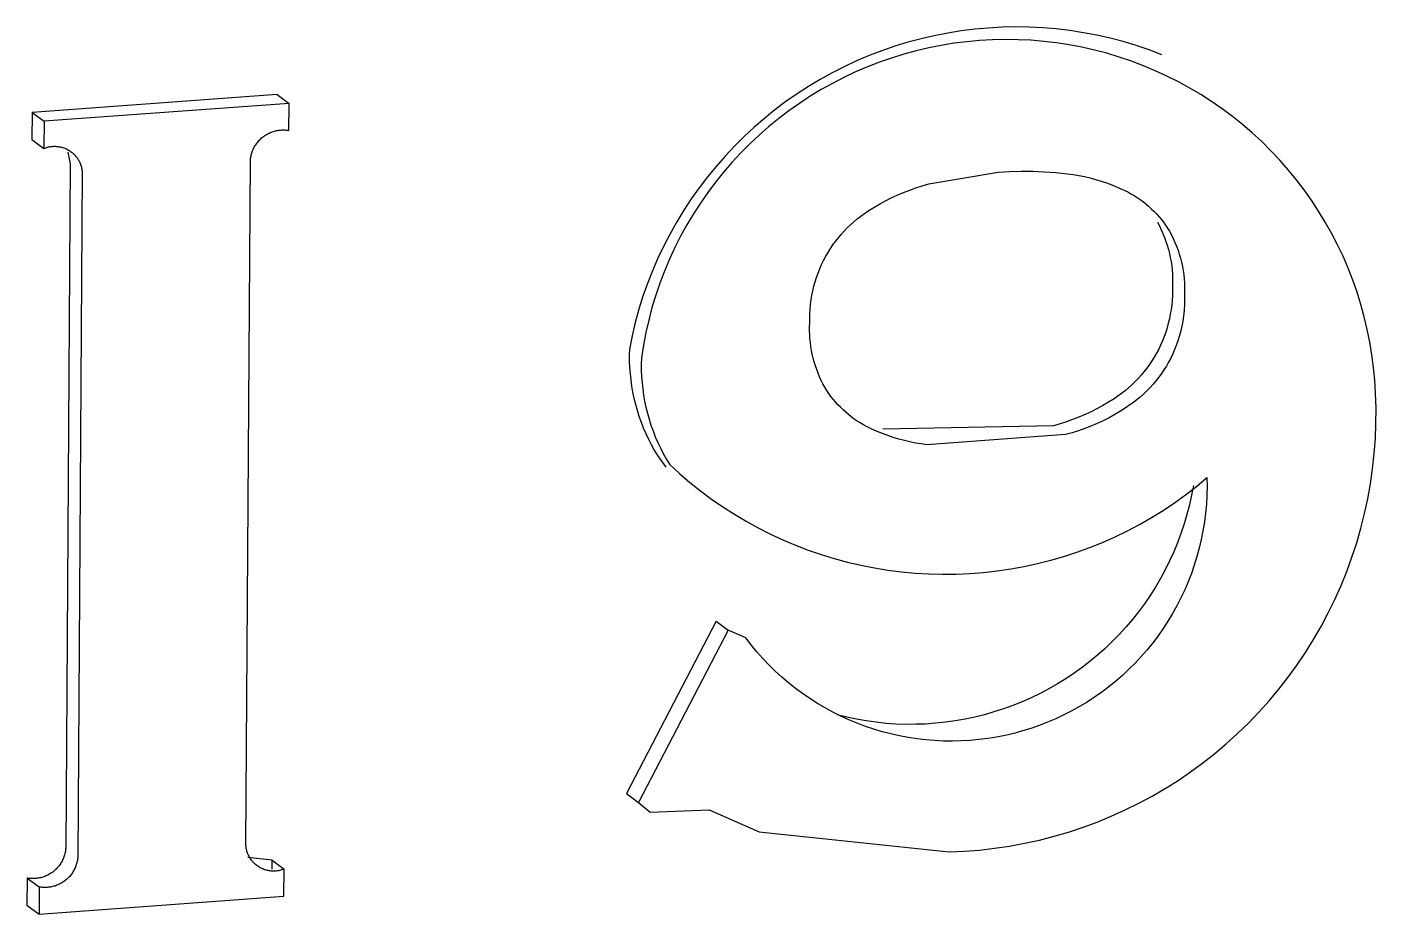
# Model space of a CAD drawing. Header units: millimetres. Extents: x 974 to 5700, y -47 to 3256.
# Drawn here: x 2635.563 to 2638.828, y 1188.518 to 1190.665 of the extents above; entities that cross this region are included whole.
import ezdxf

# ---------------------------------------------------------------- set-up
doc = ezdxf.new("R2010")
doc.units = ezdxf.units.MM
doc.header["$MEASUREMENT"] = 0
doc.layers.add('Utwórz2D linie widoczne', color=7, linetype='Continuous', true_color=0x000000)

msp = doc.modelspace()

# ---------------------------------------------------------------- linework, layer by layer
at = {"layer": 'Utwórz2D linie widoczne'}
for p, q in [((2637.7593, 1190.6441), (2637.7271, 1190.6367)), ((2637.7917, 1190.6505), (2637.7593, 1190.6441)), ((2637.8242, 1190.6557), (2637.7917, 1190.6505)), ((2637.857, 1190.6598), (2637.8242, 1190.6557)), ((2637.8899, 1190.6627), (2637.857, 1190.6598)), ((2637.9228, 1190.6645), (2637.8899, 1190.6627)), ((2637.9558, 1190.6652), (2637.9228, 1190.6645)), ((2637.9888, 1190.6647), (2637.9558, 1190.6652)), ((2638.0218, 1190.6631), (2637.9888, 1190.6647)), ((2638.0546, 1190.6604), (2638.0218, 1190.6631)), ((2638.0874, 1190.6565), (2638.0546, 1190.6604)), ((2638.12, 1190.6514), (2638.0874, 1190.6565)), ((2638.1525, 1190.6453), (2638.12, 1190.6514)), ((2638.1846, 1190.638), (2638.1525, 1190.6453)), ((2637.6325, 1190.6077), (2637.6017, 1190.5958)), ((2637.6637, 1190.6184), (2637.6325, 1190.6077)), ((2637.6952, 1190.6281), (2637.6637, 1190.6184)), ((2637.7154, 1190.6074), (2637.6854, 1190.5992)), ((2637.7271, 1190.6367), (2637.6952, 1190.6281)), ((2637.7457, 1190.6145), (2637.7154, 1190.6074)), ((2637.7762, 1190.6206), (2637.7457, 1190.6145)), ((2637.8069, 1190.6256), (2637.7762, 1190.6206)), ((2637.8378, 1190.6295), (2637.8069, 1190.6256)), ((2637.8688, 1190.6323), (2637.8378, 1190.6295)), ((2637.8999, 1190.6341), (2637.8688, 1190.6323)), ((2637.931, 1190.6348), (2637.8999, 1190.6341)), ((2637.9621, 1190.6344), (2637.931, 1190.6348)), ((2637.9932, 1190.6329), (2637.9621, 1190.6344)), ((2638.0242, 1190.6303), (2637.9932, 1190.6329)), ((2638.0552, 1190.6267), (2638.0242, 1190.6303)), ((2638.0859, 1190.6219), (2638.0552, 1190.6267)), ((2638.1165, 1190.6161), (2638.0859, 1190.6219)), ((2638.1469, 1190.6093), (2638.1165, 1190.6161)), ((2638.177, 1190.6014), (2638.1469, 1190.6093)), ((2638.2166, 1190.6297), (2638.1846, 1190.638)), ((2638.2482, 1190.6202), (2638.2166, 1190.6297)), ((2638.2794, 1190.6096), (2638.2482, 1190.6202)), ((2638.3103, 1190.598), (2638.2794, 1190.6096)), ((2637.5713, 1190.583), (2637.5414, 1190.569)), ((2637.6017, 1190.5958), (2637.5713, 1190.583)), ((2637.6262, 1190.5797), (2637.5972, 1190.5685)), ((2637.6556, 1190.59), (2637.6262, 1190.5797)), ((2637.6854, 1190.5992), (2637.6556, 1190.59)), ((2638.2068, 1190.5924), (2638.177, 1190.6014)), ((2638.2363, 1190.5824), (2638.2068, 1190.5924)), ((2638.2654, 1190.5714), (2638.2363, 1190.5824)), ((2637.512, 1190.5541), (2637.4831, 1190.5381)), ((2637.5414, 1190.569), (2637.512, 1190.5541)), ((2637.5405, 1190.5429), (2637.5128, 1190.5287)), ((2637.5686, 1190.5562), (2637.5405, 1190.5429)), ((2637.5972, 1190.5685), (2637.5686, 1190.5562)), ((2638.2941, 1190.5594), (2638.2654, 1190.5714)), ((2638.3224, 1190.5464), (2638.2941, 1190.5594)), ((2638.3502, 1190.5324), (2638.3224, 1190.5464)), ((2637.4548, 1190.5212), (2637.4271, 1190.5032)), ((2637.4831, 1190.5381), (2637.4548, 1190.5212)), ((2637.4856, 1190.5135), (2637.459, 1190.4974)), ((2637.5128, 1190.5287), (2637.4856, 1190.5135)), ((2638.3775, 1190.5174), (2638.3502, 1190.5324)), ((2638.4042, 1190.5016), (2638.3775, 1190.5174)), ((2636.1684, 1190.5017), (2635.5755, 1190.4583)), ((2636.1976, 1190.4802), (2635.6046, 1190.4368)), ((2636.1684, 1190.5017), (2636.1976, 1190.4802)), ((2636.1971, 1190.4146), (2636.1976, 1190.4802)), ((2637.4, 1190.4844), (2637.3736, 1190.4646)), ((2637.4271, 1190.5032), (2637.4, 1190.4844)), ((2637.4329, 1190.4803), (2637.4075, 1190.4624)), ((2637.459, 1190.4974), (2637.4329, 1190.4803)), ((2638.4304, 1190.4847), (2638.4042, 1190.5016)), ((2638.456, 1190.467), (2638.4304, 1190.4847)), ((2635.5755, 1190.4583), (2635.5751, 1190.3927)), ((2635.5755, 1190.4583), (2635.6046, 1190.4368)), ((2637.3479, 1190.4439), (2637.3229, 1190.4223)), ((2637.3736, 1190.4646), (2637.3479, 1190.4439)), ((2637.3827, 1190.4436), (2637.3586, 1190.4239)), ((2637.4075, 1190.4624), (2637.3827, 1190.4436)), ((2638.481, 1190.4484), (2638.456, 1190.467)), ((2638.5053, 1190.429), (2638.481, 1190.4484)), ((2635.6046, 1190.4368), (2635.6042, 1190.3713)), ((2636.1543, 1190.4104), (2636.1569, 1190.4114)), ((2636.1569, 1190.4114), (2636.1595, 1190.4122)), ((2636.1595, 1190.4122), (2636.1621, 1190.413)), ((2636.1621, 1190.413), (2636.1647, 1190.4137)), ((2636.1647, 1190.4137), (2636.1674, 1190.4142)), ((2636.1674, 1190.4142), (2636.17, 1190.4147)), ((2636.17, 1190.4147), (2636.1727, 1190.4151)), ((2636.1727, 1190.4151), (2636.1754, 1190.4154)), ((2636.1754, 1190.4154), (2636.1782, 1190.4157)), ((2636.1782, 1190.4157), (2636.1809, 1190.4158)), ((2636.1809, 1190.4158), (2636.1836, 1190.4158)), ((2636.1836, 1190.4158), (2636.1863, 1190.4158)), ((2636.1863, 1190.4158), (2636.189, 1190.4156)), ((2636.189, 1190.4156), (2636.1917, 1190.4154)), ((2636.1917, 1190.4154), (2636.1944, 1190.415)), ((2636.1944, 1190.415), (2636.1971, 1190.4146)), ((2637.3229, 1190.4223), (2637.2987, 1190.3999)), ((2637.3586, 1190.4239), (2637.3352, 1190.4034)), ((2638.5289, 1190.4087), (2638.5053, 1190.429)), ((2635.5751, 1190.3927), (2635.6042, 1190.3713)), ((2636.1153, 1190.3779), (2636.1168, 1190.3802)), ((2636.1168, 1190.3802), (2636.1183, 1190.3824)), ((2636.1183, 1190.3824), (2636.12, 1190.3846)), ((2636.12, 1190.3846), (2636.1216, 1190.3867)), ((2636.1216, 1190.3867), (2636.1234, 1190.3888)), ((2636.1234, 1190.3888), (2636.1252, 1190.3908)), ((2636.1252, 1190.3908), (2636.1271, 1190.3928)), ((2636.1271, 1190.3928), (2636.1291, 1190.3946)), ((2636.1291, 1190.3946), (2636.1311, 1190.3965)), ((2636.1311, 1190.3965), (2636.1332, 1190.3982)), ((2636.1332, 1190.3982), (2636.1354, 1190.3999)), ((2636.1354, 1190.3999), (2636.1376, 1190.4015)), ((2636.1376, 1190.4015), (2636.1398, 1190.403)), ((2636.1398, 1190.403), (2636.1421, 1190.4044)), ((2636.1421, 1190.4044), (2636.1445, 1190.4058)), ((2636.1445, 1190.4058), (2636.1469, 1190.4071)), ((2636.1469, 1190.4071), (2636.1493, 1190.4083)), ((2636.1493, 1190.4083), (2636.1518, 1190.4094)), ((2636.1518, 1190.4094), (2636.1543, 1190.4104)), ((2637.2987, 1190.3999), (2637.2753, 1190.3766)), ((2637.3125, 1190.3821), (2637.2905, 1190.36)), ((2637.3352, 1190.4034), (2637.3125, 1190.3821)), ((2638.5518, 1190.3876), (2638.5289, 1190.4087)), ((2638.5739, 1190.3657), (2638.5518, 1190.3876)), ((2635.6042, 1190.3713), (2635.6064, 1190.3721)), ((2635.6064, 1190.3721), (2635.6086, 1190.3729)), ((2635.6086, 1190.3729), (2635.6108, 1190.3736)), ((2635.6108, 1190.3736), (2635.6131, 1190.3742)), ((2635.6131, 1190.3742), (2635.6154, 1190.3748)), ((2635.6154, 1190.3748), (2635.6177, 1190.3752)), ((2635.6177, 1190.3752), (2635.62, 1190.3756)), ((2635.62, 1190.3756), (2635.6223, 1190.3759)), ((2635.6223, 1190.3759), (2635.6246, 1190.3761)), ((2635.6246, 1190.3761), (2635.6269, 1190.3763)), ((2635.6269, 1190.3763), (2635.6293, 1190.3763)), ((2635.6293, 1190.3763), (2635.6316, 1190.3763)), ((2635.6316, 1190.3763), (2635.634, 1190.3762)), ((2635.634, 1190.3762), (2635.6363, 1190.376)), ((2635.6363, 1190.376), (2635.6386, 1190.3758)), ((2635.6386, 1190.3758), (2635.6409, 1190.3754)), ((2635.6409, 1190.3754), (2635.6432, 1190.375)), ((2635.6432, 1190.375), (2635.6455, 1190.3745)), ((2635.6455, 1190.3745), (2635.6478, 1190.3739)), ((2635.6478, 1190.3739), (2635.65, 1190.3732)), ((2635.65, 1190.3732), (2635.6522, 1190.3725)), ((2635.6522, 1190.3725), (2635.6544, 1190.3717)), ((2635.6544, 1190.3717), (2635.6566, 1190.3708)), ((2635.6566, 1190.3708), (2635.6587, 1190.3698)), ((2635.6587, 1190.3698), (2635.6608, 1190.3688)), ((2635.6608, 1190.3688), (2635.6629, 1190.3676)), ((2635.6621, 1190.362), (2635.6677, 1190.3337)), ((2635.6629, 1190.3676), (2635.6649, 1190.3664)), ((2635.6649, 1190.3664), (2635.6669, 1190.3652)), ((2635.6669, 1190.3652), (2635.6688, 1190.3639)), ((2635.6688, 1190.3639), (2635.6707, 1190.3625)), ((2635.6707, 1190.3625), (2635.6725, 1190.361)), ((2635.6725, 1190.361), (2635.6743, 1190.3595)), ((2635.6743, 1190.3595), (2635.676, 1190.3579)), ((2635.676, 1190.3579), (2635.6777, 1190.3563)), ((2635.6777, 1190.3563), (2635.6793, 1190.3546)), ((2635.6793, 1190.3546), (2635.6808, 1190.3528)), ((2635.6808, 1190.3528), (2635.6823, 1190.351)), ((2635.6823, 1190.351), (2635.6837, 1190.3492)), ((2635.6837, 1190.3492), (2635.6851, 1190.3473)), ((2635.6851, 1190.3473), (2635.6864, 1190.3453)), ((2635.6864, 1190.3453), (2635.6876, 1190.3433)), ((2636.104, 1190.3447), (2636.1044, 1190.3474)), ((2636.1044, 1190.3474), (2636.1048, 1190.3501)), ((2636.1048, 1190.3501), (2636.1053, 1190.3527)), ((2636.1053, 1190.3527), (2636.1059, 1190.3554)), ((2636.1059, 1190.3554), (2636.1066, 1190.358)), ((2636.1066, 1190.358), (2636.1074, 1190.3606)), ((2636.1074, 1190.3606), (2636.1083, 1190.3632)), ((2636.1083, 1190.3632), (2636.1093, 1190.3657)), ((2636.1093, 1190.3657), (2636.1103, 1190.3682)), ((2636.1103, 1190.3682), (2636.1114, 1190.3707)), ((2636.1114, 1190.3707), (2636.1127, 1190.3731)), ((2636.1127, 1190.3731), (2636.114, 1190.3755)), ((2636.114, 1190.3755), (2636.1153, 1190.3779)), ((2637.2527, 1190.3526), (2637.2309, 1190.3278)), ((2637.2753, 1190.3766), (2637.2527, 1190.3526)), ((2637.2905, 1190.36), (2637.2694, 1190.3372)), ((2638.5952, 1190.343), (2638.5739, 1190.3657)), ((2635.6677, 1190.3337), (2635.6569, 1188.6772)), ((2635.6876, 1190.3433), (2635.6888, 1190.3413)), ((2635.6888, 1190.3413), (2635.6898, 1190.3392)), ((2635.6898, 1190.3392), (2635.6908, 1190.3371)), ((2635.6908, 1190.3371), (2635.6918, 1190.3349)), ((2635.6918, 1190.3349), (2635.6926, 1190.3328)), ((2635.6926, 1190.3328), (2635.6934, 1190.3306)), ((2635.6934, 1190.3306), (2635.6941, 1190.3283)), ((2635.6941, 1190.3283), (2635.6947, 1190.3261)), ((2635.6947, 1190.3261), (2635.6953, 1190.3238)), ((2635.6953, 1190.3238), (2635.6957, 1190.3215)), ((2635.6957, 1190.3215), (2635.6961, 1190.3192)), ((2635.6961, 1190.3192), (2635.6964, 1190.3169)), ((2635.6964, 1190.3169), (2635.6967, 1190.3145)), ((2635.6967, 1190.3145), (2635.6968, 1190.3122)), ((2636.093, 1188.6855), (2636.1038, 1190.342)), ((2636.1038, 1190.342), (2636.104, 1190.3447)), ((2637.2309, 1190.3278), (2637.21, 1190.3022)), ((2637.249, 1190.3136), (2637.2295, 1190.2894)), ((2637.2694, 1190.3372), (2637.249, 1190.3136)), ((2637.7457, 1190.2851), (2637.9135, 1190.3136)), ((2637.9135, 1190.3136), (2637.9415, 1190.3153)), ((2637.9415, 1190.3153), (2637.9695, 1190.316)), ((2637.9695, 1190.316), (2637.9975, 1190.3158)), ((2637.9975, 1190.3158), (2638.0255, 1190.3147)), ((2638.0255, 1190.3147), (2638.0535, 1190.3126)), ((2638.0535, 1190.3126), (2638.0813, 1190.3096)), ((2638.6158, 1190.3197), (2638.5952, 1190.343)), ((2638.6355, 1190.2956), (2638.6158, 1190.3197)), ((2635.6968, 1190.3122), (2635.686, 1188.6557)), ((2637.21, 1190.3022), (2637.19, 1190.276)), ((2637.2295, 1190.2894), (2637.2109, 1190.2645)), ((2637.7148, 1190.2759), (2637.7302, 1190.2807)), ((2637.7302, 1190.2807), (2637.7457, 1190.2851)), ((2638.0813, 1190.3096), (2638.0951, 1190.3078)), ((2638.0951, 1190.3078), (2638.1089, 1190.3055)), ((2638.1089, 1190.3055), (2638.1225, 1190.3028)), ((2638.1225, 1190.3028), (2638.1361, 1190.2997)), ((2638.1361, 1190.2997), (2638.1496, 1190.2961)), ((2638.1496, 1190.2961), (2638.1629, 1190.2921)), ((2638.1629, 1190.2921), (2638.1761, 1190.2877)), ((2638.1761, 1190.2877), (2638.1892, 1190.2828)), ((2638.1892, 1190.2828), (2638.2021, 1190.2776)), ((2638.6544, 1190.2708), (2638.6355, 1190.2956)), ((2637.171, 1190.249), (2637.1529, 1190.2214)), ((2637.19, 1190.276), (2637.171, 1190.249)), ((2637.2109, 1190.2645), (2637.1931, 1190.2389)), ((2637.6407, 1190.2443), (2637.6551, 1190.2516)), ((2637.6551, 1190.2516), (2637.6697, 1190.2583)), ((2637.6697, 1190.2583), (2637.6846, 1190.2647)), ((2637.6846, 1190.2647), (2637.6996, 1190.2705)), ((2637.6996, 1190.2705), (2637.7148, 1190.2759)), ((2638.2021, 1190.2776), (2638.2149, 1190.2719)), ((2638.2149, 1190.2719), (2638.2274, 1190.2658)), ((2638.2274, 1190.2658), (2638.2351, 1190.2616)), ((2638.2351, 1190.2616), (2638.2427, 1190.2572)), ((2638.2427, 1190.2572), (2638.2501, 1190.2525)), ((2638.2501, 1190.2525), (2638.2573, 1190.2475)), ((2638.2573, 1190.2475), (2638.2644, 1190.2423)), ((2638.6724, 1190.2455), (2638.6544, 1190.2708)), ((2637.1529, 1190.2214), (2637.1357, 1190.1932)), ((2637.1931, 1190.2389), (2637.1762, 1190.2128)), ((2637.59, 1190.2138), (2637.5989, 1190.2199)), ((2637.5989, 1190.2199), (2637.6126, 1190.2285)), ((2637.6126, 1190.2285), (2637.6265, 1190.2366)), ((2637.6265, 1190.2366), (2637.6407, 1190.2443)), ((2638.2644, 1190.2423), (2638.2713, 1190.2369)), ((2638.2713, 1190.2369), (2638.278, 1190.2312)), ((2638.278, 1190.2312), (2638.2845, 1190.2253)), ((2638.2845, 1190.2253), (2638.2907, 1190.2192)), ((2638.2907, 1190.2192), (2638.2968, 1190.2128)), ((2638.6895, 1190.2195), (2638.6724, 1190.2455)), ((2638.7057, 1190.1929), (2638.6895, 1190.2195)), ((2637.1357, 1190.1932), (2637.1195, 1190.1645)), ((2637.1602, 1190.186), (2637.1452, 1190.1588)), ((2637.1762, 1190.2128), (2637.1602, 1190.186)), ((2637.5487, 1190.1788), (2637.5565, 1190.1863)), ((2637.5565, 1190.1863), (2637.5645, 1190.1936)), ((2637.5645, 1190.1936), (2637.5728, 1190.2006)), ((2637.5728, 1190.2006), (2637.5813, 1190.2073)), ((2637.5813, 1190.2073), (2637.59, 1190.2138)), ((2638.2968, 1190.2128), (2638.3027, 1190.2063)), ((2638.2993, 1190.1924), (2638.3041, 1190.1834)), ((2638.3027, 1190.2063), (2638.3083, 1190.1996)), ((2638.3041, 1190.1834), (2638.3085, 1190.1743)), ((2638.3083, 1190.1996), (2638.3137, 1190.1927)), ((2638.3137, 1190.1927), (2638.3189, 1190.1856)), ((2638.3189, 1190.1856), (2638.3238, 1190.1783)), ((2638.721, 1190.1657), (2638.7057, 1190.1929)), ((2637.1195, 1190.1645), (2637.1044, 1190.1352)), ((2637.1452, 1190.1588), (2637.1312, 1190.131)), ((2637.5203, 1190.1462), (2637.527, 1190.1547)), ((2637.527, 1190.1547), (2637.534, 1190.163)), ((2637.534, 1190.163), (2637.5412, 1190.171)), ((2637.5412, 1190.171), (2637.5487, 1190.1788)), ((2638.3085, 1190.1743), (2638.3127, 1190.1651)), ((2638.3127, 1190.1651), (2638.3165, 1190.1557)), ((2638.3165, 1190.1557), (2638.32, 1190.1462)), ((2638.3238, 1190.1783), (2638.3285, 1190.1709)), ((2638.3285, 1190.1709), (2638.3332, 1190.1619)), ((2638.3332, 1190.1619), (2638.3377, 1190.1528)), ((2638.3377, 1190.1528), (2638.3418, 1190.1436)), ((2638.7353, 1190.1381), (2638.721, 1190.1657)), ((2637.1044, 1190.1352), (2637.0902, 1190.1054)), ((2637.1312, 1190.131), (2637.1181, 1190.1028)), ((2637.4965, 1190.11), (2637.502, 1190.1194)), ((2637.502, 1190.1194), (2637.5078, 1190.1285)), ((2637.5078, 1190.1285), (2637.5139, 1190.1374)), ((2637.5139, 1190.1374), (2637.5203, 1190.1462)), ((2638.32, 1190.1462), (2638.3231, 1190.1366)), ((2638.3231, 1190.1366), (2638.3259, 1190.1268)), ((2638.3259, 1190.1268), (2638.3284, 1190.117)), ((2638.3284, 1190.117), (2638.3305, 1190.1071)), ((2638.3418, 1190.1436), (2638.3456, 1190.1342)), ((2638.3456, 1190.1342), (2638.3491, 1190.1247)), ((2638.3491, 1190.1247), (2638.3523, 1190.1151)), ((2638.7486, 1190.11), (2638.7353, 1190.1381)), ((2637.0902, 1190.1054), (2637.0771, 1190.0751)), ((2637.1181, 1190.1028), (2637.106, 1190.0741)), ((2637.4821, 1190.0797), (2637.4865, 1190.09)), ((2637.4865, 1190.09), (2637.4913, 1190.1001)), ((2637.4913, 1190.1001), (2637.4965, 1190.11)), ((2638.3305, 1190.1071), (2638.3323, 1190.0971)), ((2638.3323, 1190.0971), (2638.3338, 1190.0871)), ((2638.3338, 1190.0871), (2638.3349, 1190.077)), ((2638.3523, 1190.1151), (2638.3551, 1190.1053)), ((2638.3551, 1190.1053), (2638.3576, 1190.0955)), ((2638.3576, 1190.0955), (2638.3597, 1190.0856)), ((2638.3597, 1190.0856), (2638.3615, 1190.0756)), ((2638.7609, 1190.0814), (2638.7486, 1190.11)), ((2637.0771, 1190.0751), (2637.0651, 1190.0443)), ((2637.106, 1190.0741), (2637.0949, 1190.045)), ((2637.4709, 1190.0481), (2637.4742, 1190.0588)), ((2637.4742, 1190.0588), (2637.478, 1190.0693)), ((2637.478, 1190.0693), (2637.4821, 1190.0797)), ((2638.3349, 1190.077), (2638.3356, 1190.0669)), ((2638.3356, 1190.0669), (2638.336, 1190.0568)), ((2638.336, 1190.0568), (2638.3361, 1190.0467)), ((2638.3615, 1190.0756), (2638.3629, 1190.0656)), ((2638.3629, 1190.0656), (2638.364, 1190.0556)), ((2638.364, 1190.0556), (2638.3648, 1190.0455)), ((2638.7723, 1190.0524), (2638.7609, 1190.0814)), ((2638.7826, 1190.023), (2638.7723, 1190.0524)), ((2637.0651, 1190.0443), (2637.0541, 1190.0132)), ((2637.0949, 1190.045), (2637.0849, 1190.0155)), ((2637.463, 1190.0155), (2637.4653, 1190.0265)), ((2637.4653, 1190.0265), (2637.4679, 1190.0373)), ((2637.4679, 1190.0373), (2637.4709, 1190.0481)), ((2638.3359, 1190.0254), (2638.3355, 1190.0142)), ((2638.3361, 1190.0467), (2638.3358, 1190.0366)), ((2638.3358, 1190.0366), (2638.3359, 1190.0254)), ((2638.3648, 1190.0455), (2638.3652, 1190.0353)), ((2638.3652, 1190.0252), (2638.3649, 1190.0151)), ((2638.3652, 1190.0353), (2638.3652, 1190.0252)), ((2638.7919, 1189.9933), (2638.7826, 1190.023)), ((2637.0541, 1190.0132), (2637.0442, 1189.9817)), ((2637.0849, 1190.0155), (2637.0758, 1189.9858)), ((2637.4586, 1189.9823), (2637.4597, 1189.9934)), ((2637.4597, 1189.9934), (2637.4612, 1190.0045)), ((2637.4612, 1190.0045), (2637.463, 1190.0155)), ((2638.3338, 1189.9919), (2638.3323, 1189.9808)), ((2638.3348, 1190.003), (2638.3338, 1189.9919)), ((2638.3355, 1190.0142), (2638.3348, 1190.003)), ((2638.3647, 1189.9927), (2638.364, 1189.9815)), ((2638.365, 1190.0039), (2638.3647, 1189.9927)), ((2638.3649, 1190.0151), (2638.365, 1190.0039)), ((2638.8001, 1189.9633), (2638.7919, 1189.9933)), ((2637.0442, 1189.9817), (2637.0354, 1189.9499)), ((2637.0679, 1189.9557), (2637.0609, 1189.9253)), ((2637.0758, 1189.9858), (2637.0679, 1189.9557)), ((2637.4576, 1189.9599), (2637.4579, 1189.9711)), ((2637.4576, 1189.9487), (2637.4576, 1189.9599)), ((2637.4579, 1189.9711), (2637.4586, 1189.9823)), ((2638.3282, 1189.9588), (2638.3256, 1189.9479)), ((2638.3304, 1189.9698), (2638.3282, 1189.9588)), ((2638.3323, 1189.9808), (2638.3304, 1189.9698)), ((2638.3615, 1189.9593), (2638.3596, 1189.9483)), ((2638.3629, 1189.9704), (2638.3615, 1189.9593)), ((2638.364, 1189.9815), (2638.3629, 1189.9704)), ((2638.8073, 1189.933), (2638.8001, 1189.9633)), ((2637.0354, 1189.9499), (2637.0277, 1189.9178)), ((2637.0609, 1189.9253), (2637.0551, 1189.8948)), ((2637.4573, 1189.9392), (2637.4576, 1189.9487)), ((2637.4573, 1189.9297), (2637.4573, 1189.9392)), ((2637.4577, 1189.9201), (2637.4573, 1189.9297)), ((2638.3193, 1189.9265), (2638.3156, 1189.9159)), ((2638.3226, 1189.9371), (2638.3193, 1189.9265)), ((2638.3256, 1189.9479), (2638.3226, 1189.9371)), ((2638.3548, 1189.9264), (2638.3518, 1189.9156)), ((2638.3574, 1189.9373), (2638.3548, 1189.9264)), ((2638.3596, 1189.9483), (2638.3574, 1189.9373)), ((2638.8135, 1189.9025), (2638.8073, 1189.933)), ((2637.0277, 1189.9178), (2637.0211, 1189.8855)), ((2637.0551, 1189.8948), (2637.0503, 1189.864)), ((2637.4583, 1189.9106), (2637.4577, 1189.9201)), ((2637.4592, 1189.9011), (2637.4583, 1189.9106)), ((2637.4605, 1189.8916), (2637.4592, 1189.9011)), ((2637.4621, 1189.8822), (2637.4605, 1189.8916)), ((2638.3071, 1189.8952), (2638.3023, 1189.8851)), ((2638.3115, 1189.9055), (2638.3071, 1189.8952)), ((2638.3156, 1189.9159), (2638.3115, 1189.9055)), ((2638.3448, 1189.8944), (2638.3407, 1189.884)), ((2638.3485, 1189.905), (2638.3448, 1189.8944)), ((2638.3518, 1189.9156), (2638.3485, 1189.905)), ((2638.8185, 1189.8718), (2638.8135, 1189.9025)), ((2637.0211, 1189.8855), (2637.0208, 1189.8705)), ((2637.0208, 1189.8705), (2637.0209, 1189.8555)), ((2637.0209, 1189.8555), (2637.0215, 1189.8405)), ((2637.0503, 1189.864), (2637.0499, 1189.849)), ((2637.464, 1189.8728), (2637.4621, 1189.8822)), ((2637.4661, 1189.8635), (2637.464, 1189.8728)), ((2637.4686, 1189.8543), (2637.4661, 1189.8635)), ((2638.2859, 1189.8567), (2638.2798, 1189.8477)), ((2638.2917, 1189.8658), (2638.2859, 1189.8567)), ((2638.2972, 1189.8751), (2638.2917, 1189.8658)), ((2638.3023, 1189.8851), (2638.2972, 1189.8751)), ((2638.3315, 1189.8636), (2638.3264, 1189.8536)), ((2638.3363, 1189.8737), (2638.3315, 1189.8636)), ((2638.3407, 1189.884), (2638.3363, 1189.8737)), ((2638.8225, 1189.8409), (2638.8185, 1189.8718)), ((2637.0215, 1189.8405), (2637.0227, 1189.8255)), ((2637.0227, 1189.8255), (2637.0243, 1189.8106)), ((2637.0499, 1189.849), (2637.05, 1189.834)), ((2637.05, 1189.834), (2637.0507, 1189.819)), ((2637.4714, 1189.8452), (2637.4686, 1189.8543)), ((2637.4745, 1189.8362), (2637.4714, 1189.8452)), ((2637.4779, 1189.8272), (2637.4745, 1189.8362)), ((2637.4816, 1189.8184), (2637.4779, 1189.8272)), ((2638.2667, 1189.8305), (2638.2597, 1189.8222)), ((2638.2734, 1189.839), (2638.2667, 1189.8305)), ((2638.2798, 1189.8477), (2638.2734, 1189.839)), ((2638.309, 1189.8262), (2638.3026, 1189.8175)), ((2638.3151, 1189.8352), (2638.309, 1189.8262)), ((2638.3209, 1189.8443), (2638.3151, 1189.8352)), ((2638.3264, 1189.8536), (2638.3209, 1189.8443)), ((2638.8254, 1189.8099), (2638.8225, 1189.8409)), ((2637.0243, 1189.8106), (2637.0264, 1189.7957)), ((2637.0264, 1189.7957), (2637.029, 1189.781)), ((2637.0507, 1189.819), (2637.0518, 1189.804)), ((2637.0518, 1189.804), (2637.0534, 1189.7891)), ((2637.4856, 1189.8097), (2637.4816, 1189.8184)), ((2637.4898, 1189.8012), (2637.4856, 1189.8097)), ((2637.4944, 1189.7928), (2637.4898, 1189.8012)), ((2637.499, 1189.7853), (2637.4944, 1189.7928)), ((2638.2292, 1189.7916), (2638.2209, 1189.7846)), ((2638.2372, 1189.7989), (2638.2292, 1189.7916)), ((2638.245, 1189.8064), (2638.2372, 1189.7989)), ((2638.2525, 1189.8142), (2638.245, 1189.8064)), ((2638.2597, 1189.8222), (2638.2525, 1189.8142)), ((2638.2816, 1189.7927), (2638.2741, 1189.7849)), ((2638.2889, 1189.8007), (2638.2816, 1189.7927)), ((2638.2959, 1189.809), (2638.2889, 1189.8007)), ((2638.3026, 1189.8175), (2638.2959, 1189.809)), ((2638.8273, 1189.7789), (2638.8254, 1189.8099)), ((2637.029, 1189.781), (2637.0321, 1189.7663)), ((2637.0321, 1189.7663), (2637.0357, 1189.7517)), ((2637.0534, 1189.7891), (2637.0555, 1189.7742)), ((2637.0555, 1189.7742), (2637.0581, 1189.7595)), ((2637.0581, 1189.7595), (2637.0612, 1189.7448)), ((2637.5039, 1189.7781), (2637.499, 1189.7853)), ((2637.509, 1189.7709), (2637.5039, 1189.7781)), ((2637.5144, 1189.764), (2637.509, 1189.7709)), ((2637.5201, 1189.7573), (2637.5144, 1189.764)), ((2638.1948, 1189.7653), (2638.1811, 1189.7567)), ((2638.2037, 1189.7715), (2638.1948, 1189.7653)), ((2638.2124, 1189.7779), (2638.2037, 1189.7715)), ((2638.2209, 1189.7846), (2638.2124, 1189.7779)), ((2638.25, 1189.7631), (2638.2416, 1189.7564)), ((2638.2583, 1189.7701), (2638.25, 1189.7631)), ((2638.2663, 1189.7774), (2638.2583, 1189.7701)), ((2638.2741, 1189.7849), (2638.2663, 1189.7774)), ((2638.8284, 1189.7422), (2638.8273, 1189.7789)), ((2637.0357, 1189.7517), (2637.0397, 1189.7372)), ((2637.0397, 1189.7372), (2637.0443, 1189.7229)), ((2637.0612, 1189.7448), (2637.0648, 1189.7302)), ((2637.0648, 1189.7302), (2637.0689, 1189.7157)), ((2637.5259, 1189.7507), (2637.5201, 1189.7573)), ((2637.532, 1189.7444), (2637.5259, 1189.7507)), ((2637.5383, 1189.7383), (2637.532, 1189.7444)), ((2637.5448, 1189.7324), (2637.5383, 1189.7383)), ((2637.5515, 1189.7267), (2637.5448, 1189.7324)), ((2637.5584, 1189.7213), (2637.5515, 1189.7267)), ((2638.124, 1189.7267), (2638.1092, 1189.7204)), ((2638.1386, 1189.7335), (2638.124, 1189.7267)), ((2638.153, 1189.7408), (2638.1386, 1189.7335)), ((2638.1672, 1189.7485), (2638.153, 1189.7408)), ((2638.1811, 1189.7567), (2638.1672, 1189.7485)), ((2638.1964, 1189.727), (2638.1822, 1189.7193)), ((2638.2103, 1189.7352), (2638.1964, 1189.727)), ((2638.2239, 1189.7438), (2638.2103, 1189.7352)), ((2638.2328, 1189.75), (2638.2239, 1189.7438)), ((2638.2416, 1189.7564), (2638.2328, 1189.75)), ((2638.8282, 1189.7055), (2638.8284, 1189.7422)), ((2637.0443, 1189.7229), (2637.0493, 1189.7088)), ((2637.0493, 1189.7088), (2637.0548, 1189.6948)), ((2637.0548, 1189.6948), (2637.0607, 1189.681)), ((2637.0689, 1189.7157), (2637.0734, 1189.7014)), ((2637.0734, 1189.7014), (2637.0784, 1189.6873)), ((2637.5655, 1189.7161), (2637.5584, 1189.7213)), ((2637.5727, 1189.7112), (2637.5655, 1189.7161)), ((2637.5801, 1189.7065), (2637.5727, 1189.7112)), ((2637.5877, 1189.702), (2637.5801, 1189.7065)), ((2637.5955, 1189.6979), (2637.5877, 1189.702)), ((2637.608, 1189.6917), (2637.5955, 1189.6979)), ((2638.048, 1189.6999), (2637.6347, 1189.6916)), ((2638.0635, 1189.7043), (2638.048, 1189.6999)), ((2638.0789, 1189.7091), (2638.0635, 1189.7043)), ((2638.0941, 1189.7145), (2638.0789, 1189.7091)), ((2638.1092, 1189.7204), (2638.0941, 1189.7145)), ((2638.1233, 1189.693), (2638.108, 1189.6876)), ((2638.1383, 1189.6989), (2638.1233, 1189.693)), ((2638.1532, 1189.7052), (2638.1383, 1189.6989)), ((2638.1678, 1189.712), (2638.1532, 1189.7052)), ((2638.1822, 1189.7193), (2638.1678, 1189.712)), ((2638.8268, 1189.6688), (2638.8282, 1189.7055)), ((2637.0607, 1189.681), (2637.0671, 1189.6674)), ((2637.0671, 1189.6674), (2637.0739, 1189.6541)), ((2637.0784, 1189.6873), (2637.0839, 1189.6733)), ((2637.0839, 1189.6733), (2637.0898, 1189.6595)), ((2637.0898, 1189.6595), (2637.0962, 1189.6459)), ((2637.6207, 1189.686), (2637.608, 1189.6917)), ((2637.6336, 1189.6807), (2637.6207, 1189.686)), ((2637.6466, 1189.6758), (2637.6336, 1189.6807)), ((2637.6599, 1189.6713), (2637.6466, 1189.6758)), ((2637.6732, 1189.6673), (2637.6599, 1189.6713)), ((2637.6867, 1189.6637), (2637.6732, 1189.6673)), ((2637.7003, 1189.6606), (2637.6867, 1189.6637)), ((2637.7139, 1189.6579), (2637.7003, 1189.6606)), ((2638.0771, 1189.6784), (2637.7415, 1189.6539)), ((2638.0926, 1189.6828), (2638.0771, 1189.6784)), ((2638.108, 1189.6876), (2638.0926, 1189.6828)), ((2638.8241, 1189.6322), (2638.8268, 1189.6688)), ((2637.0739, 1189.6541), (2637.0812, 1189.641)), ((2637.0812, 1189.641), (2637.0889, 1189.6281)), ((2637.0889, 1189.6281), (2637.1092, 1189.5996)), ((2637.0962, 1189.6459), (2637.1031, 1189.6326)), ((2637.1031, 1189.6326), (2637.1104, 1189.6195)), ((2637.7277, 1189.6556), (2637.7139, 1189.6579)), ((2637.7415, 1189.6539), (2637.7277, 1189.6556)), ((2638.8202, 1189.5957), (2638.8241, 1189.6322)), ((2637.1104, 1189.6195), (2637.1181, 1189.6066)), ((2637.1181, 1189.6066), (2637.1425, 1189.5842)), ((2638.8149, 1189.5593), (2638.8202, 1189.5957)), ((2637.1425, 1189.5842), (2637.1677, 1189.5626)), ((2637.1677, 1189.5626), (2637.1937, 1189.542)), ((2638.3936, 1189.5529), (2638.4192, 1189.5741)), ((2638.4192, 1189.5741), (2638.4194, 1189.5526)), ((2637.1937, 1189.542), (2637.2203, 1189.5222)), ((2638.3405, 1189.5133), (2638.3674, 1189.5327)), ((2638.3674, 1189.5327), (2638.3936, 1189.5529)), ((2638.3821, 1189.5317), (2638.3769, 1189.5083)), ((2638.3865, 1189.5554), (2638.3821, 1189.5317)), ((2638.419, 1189.5311), (2638.4177, 1189.5097)), ((2638.4194, 1189.5526), (2638.419, 1189.5311)), ((2638.8085, 1189.5232), (2638.8149, 1189.5593)), ((2637.2203, 1189.5222), (2637.2476, 1189.5033)), ((2637.2476, 1189.5033), (2637.2755, 1189.4854)), ((2638.3129, 1189.4949), (2638.3405, 1189.5133)), ((2638.3769, 1189.5083), (2638.3708, 1189.485)), ((2638.4177, 1189.5097), (2638.4158, 1189.4883)), ((2638.8007, 1189.4873), (2638.8085, 1189.5232)), ((2637.2755, 1189.4854), (2637.304, 1189.4685)), ((2637.304, 1189.4685), (2637.333, 1189.4525)), ((2638.2559, 1189.4609), (2638.2847, 1189.4774)), ((2638.2847, 1189.4774), (2638.3129, 1189.4949)), ((2638.3708, 1189.485), (2638.364, 1189.4619)), ((2638.4131, 1189.4669), (2638.4096, 1189.4457)), ((2638.4158, 1189.4883), (2638.4131, 1189.4669)), ((2638.7918, 1189.4517), (2638.8007, 1189.4873)), ((2637.333, 1189.4525), (2637.3626, 1189.4375)), ((2637.3626, 1189.4375), (2637.3927, 1189.4236)), ((2638.1968, 1189.4309), (2638.2266, 1189.4454)), ((2638.2266, 1189.4454), (2638.2559, 1189.4609)), ((2638.3563, 1189.4391), (2638.3479, 1189.4166)), ((2638.364, 1189.4619), (2638.3563, 1189.4391)), ((2638.4096, 1189.4457), (2638.4054, 1189.4247)), ((2638.7816, 1189.4164), (2638.7918, 1189.4517)), ((2637.3927, 1189.4236), (2637.4232, 1189.4107)), ((2637.4232, 1189.4107), (2637.4542, 1189.3988)), ((2637.4542, 1189.3988), (2637.4855, 1189.388)), ((2638.1046, 1189.3936), (2638.1358, 1189.405)), ((2638.1358, 1189.405), (2638.1665, 1189.4174)), ((2638.1665, 1189.4174), (2638.1968, 1189.4309)), ((2638.3479, 1189.4166), (2638.3387, 1189.3944)), ((2638.4005, 1189.4037), (2638.3949, 1189.383)), ((2638.4054, 1189.4247), (2638.4005, 1189.4037)), ((2638.7702, 1189.3815), (2638.7816, 1189.4164)), ((2637.4855, 1189.388), (2637.5172, 1189.3782)), ((2637.5172, 1189.3782), (2637.5493, 1189.3696)), ((2637.5493, 1189.3696), (2637.5815, 1189.3621)), ((2637.9767, 1189.3589), (2638.0091, 1189.366)), ((2638.0091, 1189.366), (2638.0413, 1189.3741)), ((2638.0413, 1189.3741), (2638.0731, 1189.3833)), ((2638.0731, 1189.3833), (2638.1046, 1189.3936)), ((2638.3287, 1189.3725), (2638.318, 1189.351)), ((2638.3387, 1189.3944), (2638.3287, 1189.3725)), ((2638.3949, 1189.383), (2638.3885, 1189.3625)), ((2638.7576, 1189.3471), (2638.7702, 1189.3815)), ((2637.5815, 1189.3621), (2637.6141, 1189.3556)), ((2637.6141, 1189.3556), (2637.6468, 1189.3503)), ((2637.6468, 1189.3503), (2637.6797, 1189.3461)), ((2637.6797, 1189.3461), (2637.7127, 1189.343)), ((2637.7127, 1189.343), (2637.7458, 1189.341)), ((2637.7458, 1189.341), (2637.779, 1189.3402)), ((2637.779, 1189.3402), (2637.8121, 1189.3405)), ((2637.8121, 1189.3405), (2637.8452, 1189.3419)), ((2637.8452, 1189.3419), (2637.8783, 1189.3445)), ((2637.8783, 1189.3445), (2637.9113, 1189.3482)), ((2637.9113, 1189.3482), (2637.9441, 1189.353)), ((2637.9441, 1189.353), (2637.9767, 1189.3589)), ((2638.318, 1189.351), (2638.3065, 1189.3298)), ((2638.3815, 1189.3422), (2638.3737, 1189.3222)), ((2638.3885, 1189.3625), (2638.3815, 1189.3422)), ((2638.7438, 1189.313), (2638.7576, 1189.3471)), ((2638.2943, 1189.3091), (2638.2814, 1189.2888)), ((2638.3065, 1189.3298), (2638.2943, 1189.3091)), ((2638.3653, 1189.3024), (2638.3562, 1189.283)), ((2638.3737, 1189.3222), (2638.3653, 1189.3024)), ((2638.7288, 1189.2795), (2638.7438, 1189.313)), ((2638.2679, 1189.269), (2638.2536, 1189.2496)), ((2638.2814, 1189.2888), (2638.2679, 1189.269)), ((2638.3562, 1189.283), (2638.3464, 1189.2638)), ((2638.7127, 1189.2465), (2638.7288, 1189.2795)), ((2638.2536, 1189.2496), (2638.2387, 1189.2308)), ((2638.3359, 1189.2451), (2638.3248, 1189.2267)), ((2638.3464, 1189.2638), (2638.3359, 1189.2451)), ((2638.6955, 1189.2141), (2638.7127, 1189.2465)), ((2637.231, 1189.2265), (2637.014, 1188.8092)), ((2637.2602, 1189.205), (2637.0432, 1188.7877)), ((2637.231, 1189.2265), (2637.2602, 1189.205)), ((2637.3028, 1189.186), (2637.2602, 1189.205)), ((2638.2231, 1189.2124), (2638.2069, 1189.1947)), ((2638.2387, 1189.2308), (2638.2231, 1189.2124)), ((2638.3131, 1189.2087), (2638.3008, 1189.1911)), ((2638.3248, 1189.2267), (2638.3131, 1189.2087)), ((2638.6771, 1189.1823), (2638.6955, 1189.2141)), ((2637.3159, 1189.169), (2637.3028, 1189.186)), ((2638.1901, 1189.1774), (2638.1727, 1189.1608)), ((2638.2069, 1189.1947), (2638.1901, 1189.1774)), ((2638.2878, 1189.1739), (2638.2743, 1189.1572)), ((2638.3008, 1189.1911), (2638.2878, 1189.1739)), ((2638.6577, 1189.1512), (2638.6771, 1189.1823)), ((2637.3296, 1189.1525), (2637.3159, 1189.169)), ((2637.3439, 1189.1364), (2637.3296, 1189.1525)), ((2638.1547, 1189.1448), (2638.1362, 1189.1295)), ((2638.1727, 1189.1608), (2638.1547, 1189.1448)), ((2638.2602, 1189.141), (2638.2455, 1189.1253)), ((2638.2743, 1189.1572), (2638.2602, 1189.141)), ((2638.6372, 1189.1207), (2638.6577, 1189.1512)), ((2637.3587, 1189.1208), (2637.3439, 1189.1364)), ((2637.3741, 1189.1058), (2637.3587, 1189.1208)), ((2637.3899, 1189.0913), (2637.3741, 1189.1058)), ((2638.1172, 1189.1147), (2638.0977, 1189.1007)), ((2638.1362, 1189.1295), (2638.1172, 1189.1147)), ((2638.2303, 1189.1101), (2638.2146, 1189.0955)), ((2638.2455, 1189.1253), (2638.2303, 1189.1101)), ((2638.6156, 1189.091), (2638.6372, 1189.1207)), ((2637.4063, 1189.0774), (2637.3899, 1189.0913)), ((2637.4231, 1189.064), (2637.4063, 1189.0774)), ((2638.0573, 1189.0747), (2638.0364, 1189.0627)), ((2638.0777, 1189.0873), (2638.0573, 1189.0747)), ((2638.0977, 1189.1007), (2638.0777, 1189.0873)), ((2638.1984, 1189.0814), (2638.1817, 1189.0678)), ((2638.2146, 1189.0955), (2638.1984, 1189.0814)), ((2638.593, 1189.0621), (2638.6156, 1189.091)), ((2637.4404, 1189.0512), (2637.4231, 1189.064)), ((2637.4581, 1189.0391), (2637.4404, 1189.0512)), ((2637.9935, 1189.041), (2637.9715, 1189.0313)), ((2638.0151, 1189.0515), (2637.9935, 1189.041)), ((2638.0364, 1189.0627), (2638.0151, 1189.0515)), ((2638.147, 1189.0425), (2638.129, 1189.0308)), ((2638.1646, 1189.0549), (2638.147, 1189.0425)), ((2638.1817, 1189.0678), (2638.1646, 1189.0549)), ((2638.5695, 1189.0339), (2638.593, 1189.0621)), ((2637.4762, 1189.0275), (2637.4581, 1189.0391)), ((2637.4947, 1189.0166), (2637.4762, 1189.0275)), ((2637.5136, 1189.0064), (2637.4947, 1189.0166)), ((2637.9037, 1189.0068), (2637.8805, 1189.0002)), ((2637.9265, 1189.0141), (2637.9037, 1189.0068)), ((2637.9492, 1189.0223), (2637.9265, 1189.0141)), ((2637.9715, 1189.0313), (2637.9492, 1189.0223)), ((2638.0918, 1189.0093), (2638.0727, 1188.9995)), ((2638.1106, 1189.0197), (2638.0918, 1189.0093)), ((2638.129, 1189.0308), (2638.1106, 1189.0197)), ((2638.5195, 1188.9801), (2638.545, 1189.0066)), ((2638.545, 1189.0066), (2638.5695, 1189.0339)), ((2637.5328, 1188.9968), (2637.5136, 1189.0064)), ((2637.5472, 1188.9941), (2637.5238, 1188.9999)), ((2637.5523, 1188.9878), (2637.5328, 1188.9968)), ((2637.5707, 1188.9892), (2637.5472, 1188.9941)), ((2637.5722, 1188.9796), (2637.5523, 1188.9878)), ((2637.5944, 1188.9851), (2637.5707, 1188.9892)), ((2637.5923, 1188.972), (2637.5722, 1188.9796)), ((2637.6182, 1188.9818), (2637.5944, 1188.9851)), ((2637.6421, 1188.9793), (2637.6182, 1188.9818)), ((2637.6661, 1188.9776), (2637.6421, 1188.9793)), ((2637.6902, 1188.9768), (2637.6661, 1188.9776)), ((2637.7142, 1188.9769), (2637.6902, 1188.9768)), ((2637.7382, 1188.9777), (2637.7142, 1188.9769)), ((2637.7622, 1188.9794), (2637.7382, 1188.9777)), ((2637.7861, 1188.9819), (2637.7622, 1188.9794)), ((2637.81, 1188.9852), (2637.7861, 1188.9819)), ((2637.8337, 1188.9894), (2637.81, 1188.9852)), ((2637.8572, 1188.9944), (2637.8337, 1188.9894)), ((2637.8805, 1189.0002), (2637.8572, 1188.9944)), ((2638.0134, 1188.9742), (2637.9932, 1188.9671)), ((2638.0335, 1188.9819), (2638.0134, 1188.9742)), ((2638.0532, 1188.9904), (2638.0335, 1188.9819)), ((2638.0727, 1188.9995), (2638.0532, 1188.9904)), ((2638.4932, 1188.9546), (2638.5195, 1188.9801)), ((2637.6127, 1188.9652), (2637.5923, 1188.972)), ((2637.6333, 1188.9591), (2637.6127, 1188.9652)), ((2637.654, 1188.9536), (2637.6333, 1188.9591)), ((2637.675, 1188.9489), (2637.654, 1188.9536)), ((2637.6961, 1188.945), (2637.675, 1188.9489)), ((2637.7174, 1188.9417), (2637.6961, 1188.945)), ((2637.7387, 1188.9392), (2637.7174, 1188.9417)), ((2637.8887, 1188.9426), (2637.8674, 1188.9399)), ((2637.9099, 1188.9461), (2637.8887, 1188.9426)), ((2637.931, 1188.9502), (2637.9099, 1188.9461)), ((2637.9519, 1188.9551), (2637.931, 1188.9502)), ((2637.9726, 1188.9608), (2637.9519, 1188.9551)), ((2637.9932, 1188.9671), (2637.9726, 1188.9608)), ((2638.466, 1188.9299), (2638.4932, 1188.9546)), ((2637.7601, 1188.9375), (2637.7387, 1188.9392)), ((2637.7816, 1188.9365), (2637.7601, 1188.9375)), ((2637.8031, 1188.9362), (2637.7816, 1188.9365)), ((2637.8245, 1188.9367), (2637.8031, 1188.9362)), ((2637.846, 1188.9379), (2637.8245, 1188.9367)), ((2637.8674, 1188.9399), (2637.846, 1188.9379)), ((2638.4379, 1188.9062), (2638.466, 1188.9299)), ((2638.3794, 1188.8619), (2638.4091, 1188.8835)), ((2638.4091, 1188.8835), (2638.4379, 1188.9062)), ((2638.3491, 1188.8412), (2638.3794, 1188.8619)), ((2638.2863, 1188.8031), (2638.318, 1188.8216)), ((2638.318, 1188.8216), (2638.3491, 1188.8412)), ((2637.014, 1188.8092), (2637.0432, 1188.7877)), ((2637.0432, 1188.7877), (2637.0716, 1188.7643)), ((2638.2211, 1188.7695), (2638.254, 1188.7857)), ((2638.254, 1188.7857), (2638.2863, 1188.8031)), ((2637.0716, 1188.7643), (2637.2143, 1188.7695)), ((2637.2143, 1188.7695), (2637.3353, 1188.7163)), ((2638.1537, 1188.7404), (2638.1876, 1188.7544)), ((2638.1876, 1188.7544), (2638.2211, 1188.7695)), ((2637.3353, 1188.7163), (2637.7956, 1188.6681)), ((2638.0492, 1188.7058), (2638.0844, 1188.7161)), ((2638.0844, 1188.7161), (2638.1192, 1188.7277)), ((2638.1192, 1188.7277), (2638.1537, 1188.7404)), ((2636.0931, 1188.6832), (2636.093, 1188.6855)), ((2636.0933, 1188.6809), (2636.0931, 1188.6832)), ((2636.0936, 1188.6786), (2636.0933, 1188.6809)), ((2637.9053, 1188.6767), (2637.9416, 1188.6821)), ((2637.9416, 1188.6821), (2637.9778, 1188.6888)), ((2637.9778, 1188.6888), (2638.0136, 1188.6966)), ((2638.0136, 1188.6966), (2638.0492, 1188.7058)), ((2635.6492, 1188.6485), (2635.648, 1188.646)), ((2635.6504, 1188.6509), (2635.6492, 1188.6485)), ((2635.6514, 1188.6534), (2635.6504, 1188.6509)), ((2635.6524, 1188.656), (2635.6514, 1188.6534)), ((2635.6533, 1188.6586), (2635.6524, 1188.656)), ((2635.6541, 1188.6612), (2635.6533, 1188.6586)), ((2635.6548, 1188.6638), (2635.6541, 1188.6612)), ((2635.6554, 1188.6664), (2635.6548, 1188.6638)), ((2635.6559, 1188.6691), (2635.6554, 1188.6664)), ((2635.6563, 1188.6718), (2635.6559, 1188.6691)), ((2635.6567, 1188.6745), (2635.6563, 1188.6718)), ((2635.6569, 1188.6772), (2635.6567, 1188.6745)), ((2635.685, 1188.6476), (2635.6845, 1188.6449)), ((2635.6854, 1188.6503), (2635.685, 1188.6476)), ((2635.6858, 1188.653), (2635.6854, 1188.6503)), ((2635.686, 1188.6557), (2635.6858, 1188.653)), ((2636.094, 1188.6764), (2636.0936, 1188.6786)), ((2636.0945, 1188.6741), (2636.094, 1188.6764)), ((2636.095, 1188.6719), (2636.0945, 1188.6741)), ((2636.0956, 1188.6697), (2636.095, 1188.6719)), ((2636.0963, 1188.6675), (2636.0956, 1188.6697)), ((2636.097, 1188.6653), (2636.0963, 1188.6675)), ((2636.0978, 1188.6632), (2636.097, 1188.6653)), ((2636.1563, 1188.6481), (2636.0974, 1188.6541)), ((2636.0987, 1188.6611), (2636.0978, 1188.6632)), ((2636.0997, 1188.659), (2636.0987, 1188.6611)), ((2636.1008, 1188.6569), (2636.0997, 1188.659)), ((2636.1019, 1188.6549), (2636.1008, 1188.6569)), ((2636.1031, 1188.653), (2636.1019, 1188.6549)), ((2636.1043, 1188.651), (2636.1031, 1188.653)), ((2636.1056, 1188.6492), (2636.1043, 1188.651)), ((2636.107, 1188.6473), (2636.1056, 1188.6492)), ((2636.1084, 1188.6455), (2636.107, 1188.6473)), ((2636.1562, 1188.6264), (2636.1563, 1188.6481)), ((2636.1563, 1188.6481), (2636.1854, 1188.6266)), ((2637.7956, 1188.6681), (2637.8323, 1188.6697)), ((2637.8323, 1188.6697), (2637.8689, 1188.6726)), ((2637.8689, 1188.6726), (2637.9053, 1188.6767)), ((2635.6185, 1188.6148), (2635.6161, 1188.6134)), ((2635.6208, 1188.6162), (2635.6185, 1188.6148)), ((2635.6231, 1188.6177), (2635.6208, 1188.6162)), ((2635.6253, 1188.6193), (2635.6231, 1188.6177)), ((2635.6274, 1188.621), (2635.6253, 1188.6193)), ((2635.6295, 1188.6227), (2635.6274, 1188.621)), ((2635.6315, 1188.6245), (2635.6295, 1188.6227)), ((2635.6335, 1188.6264), (2635.6315, 1188.6245)), ((2635.6354, 1188.6284), (2635.6335, 1188.6264)), ((2635.6373, 1188.6304), (2635.6354, 1188.6284)), ((2635.639, 1188.6324), (2635.6373, 1188.6304)), ((2635.6407, 1188.6346), (2635.639, 1188.6324)), ((2635.6423, 1188.6368), (2635.6407, 1188.6346)), ((2635.6439, 1188.639), (2635.6423, 1188.6368)), ((2635.6453, 1188.6413), (2635.6439, 1188.639)), ((2635.6467, 1188.6436), (2635.6453, 1188.6413)), ((2635.648, 1188.646), (2635.6467, 1188.6436)), ((2635.6714, 1188.6152), (2635.6698, 1188.613)), ((2635.673, 1188.6175), (2635.6714, 1188.6152)), ((2635.6744, 1188.6198), (2635.673, 1188.6175)), ((2635.6758, 1188.6221), (2635.6744, 1188.6198)), ((2635.6771, 1188.6245), (2635.6758, 1188.6221)), ((2635.6784, 1188.6269), (2635.6771, 1188.6245)), ((2635.6795, 1188.6294), (2635.6784, 1188.6269)), ((2635.6805, 1188.6319), (2635.6795, 1188.6294)), ((2635.6815, 1188.6345), (2635.6805, 1188.6319)), ((2635.6824, 1188.637), (2635.6815, 1188.6345)), ((2635.6832, 1188.6396), (2635.6824, 1188.637)), ((2635.6839, 1188.6423), (2635.6832, 1188.6396)), ((2635.6845, 1188.6449), (2635.6839, 1188.6423)), ((2636.1099, 1188.6438), (2636.1084, 1188.6455)), ((2636.1115, 1188.6421), (2636.1099, 1188.6438)), ((2636.1131, 1188.6405), (2636.1115, 1188.6421)), ((2636.1148, 1188.6389), (2636.1131, 1188.6405)), ((2636.1165, 1188.6374), (2636.1148, 1188.6389)), ((2636.1183, 1188.6359), (2636.1165, 1188.6374)), ((2636.1201, 1188.6346), (2636.1183, 1188.6359)), ((2636.122, 1188.6332), (2636.1201, 1188.6346)), ((2636.1239, 1188.632), (2636.122, 1188.6332)), ((2636.1258, 1188.6308), (2636.1239, 1188.632)), ((2636.1278, 1188.6296), (2636.1258, 1188.6308)), ((2636.1299, 1188.6286), (2636.1278, 1188.6296)), ((2636.1319, 1188.6276), (2636.1299, 1188.6286)), ((2636.134, 1188.6267), (2636.1319, 1188.6276)), ((2636.1362, 1188.6258), (2636.134, 1188.6267)), ((2636.1383, 1188.625), (2636.1362, 1188.6258)), ((2636.1405, 1188.6243), (2636.1383, 1188.625)), ((2636.1427, 1188.6237), (2636.1405, 1188.6243)), ((2636.1449, 1188.6232), (2636.1427, 1188.6237)), ((2636.1472, 1188.6227), (2636.1449, 1188.6232)), ((2636.1494, 1188.6223), (2636.1472, 1188.6227)), ((2636.1517, 1188.622), (2636.1494, 1188.6223)), ((2636.154, 1188.6217), (2636.1517, 1188.622)), ((2636.1563, 1188.6216), (2636.154, 1188.6217)), ((2636.1586, 1188.6215), (2636.1563, 1188.6216)), ((2636.1609, 1188.6215), (2636.1586, 1188.6215)), ((2636.1632, 1188.6216), (2636.1609, 1188.6215)), ((2636.1654, 1188.6217), (2636.1632, 1188.6216)), ((2636.1677, 1188.6219), (2636.1654, 1188.6217)), ((2636.17, 1188.6223), (2636.1677, 1188.6219)), ((2636.1723, 1188.6226), (2636.17, 1188.6223)), ((2636.1745, 1188.6231), (2636.1723, 1188.6226)), ((2636.1767, 1188.6237), (2636.1745, 1188.6231)), ((2636.1789, 1188.6243), (2636.1767, 1188.6237)), ((2636.1811, 1188.625), (2636.1789, 1188.6243)), ((2636.1833, 1188.6257), (2636.1811, 1188.625)), ((2636.1854, 1188.6266), (2636.1833, 1188.6257)), ((2636.185, 1188.5611), (2636.1854, 1188.6266)), ((2635.5635, 1188.6047), (2635.5631, 1188.5392)), ((2635.5662, 1188.6043), (2635.5635, 1188.6047)), ((2635.5635, 1188.6047), (2635.5926, 1188.5832)), ((2635.5689, 1188.6039), (2635.5662, 1188.6043)), ((2635.5716, 1188.6037), (2635.5689, 1188.6039)), ((2635.5743, 1188.6035), (2635.5716, 1188.6037)), ((2635.577, 1188.6034), (2635.5743, 1188.6035)), ((2635.5797, 1188.6035), (2635.577, 1188.6034)), ((2635.5825, 1188.6036), (2635.5797, 1188.6035)), ((2635.5852, 1188.6038), (2635.5825, 1188.6036)), ((2635.5879, 1188.6041), (2635.5852, 1188.6038)), ((2635.5906, 1188.6045), (2635.5879, 1188.6041)), ((2635.5932, 1188.605), (2635.5906, 1188.6045)), ((2635.5926, 1188.5832), (2635.5922, 1188.5177)), ((2635.5953, 1188.5827), (2635.5926, 1188.5832)), ((2635.5959, 1188.6056), (2635.5932, 1188.605)), ((2635.598, 1188.5824), (2635.5953, 1188.5827)), ((2635.5985, 1188.6062), (2635.5959, 1188.6056)), ((2635.6007, 1188.5821), (2635.598, 1188.5824)), ((2635.6012, 1188.607), (2635.5985, 1188.6062)), ((2635.6034, 1188.582), (2635.6007, 1188.5821)), ((2635.6037, 1188.6079), (2635.6012, 1188.607)), ((2635.6061, 1188.5819), (2635.6034, 1188.582)), ((2635.6063, 1188.6088), (2635.6037, 1188.6079)), ((2635.6088, 1188.6098), (2635.6063, 1188.6088)), ((2635.6113, 1188.6109), (2635.6088, 1188.6098)), ((2635.6116, 1188.5821), (2635.6088, 1188.5819)), ((2635.6137, 1188.6121), (2635.6113, 1188.6109)), ((2635.6143, 1188.5823), (2635.6116, 1188.5821)), ((2635.6161, 1188.6134), (2635.6137, 1188.6121)), ((2635.617, 1188.5826), (2635.6143, 1188.5823)), ((2635.6197, 1188.583), (2635.617, 1188.5826)), ((2635.6224, 1188.5835), (2635.6197, 1188.583)), ((2635.625, 1188.584), (2635.6224, 1188.5835)), ((2635.6276, 1188.5847), (2635.625, 1188.584)), ((2635.6303, 1188.5855), (2635.6276, 1188.5847)), ((2635.6328, 1188.5863), (2635.6303, 1188.5855)), ((2635.6354, 1188.5873), (2635.6328, 1188.5863)), ((2635.6379, 1188.5883), (2635.6354, 1188.5873)), ((2635.6404, 1188.5894), (2635.6379, 1188.5883)), ((2635.6428, 1188.5906), (2635.6404, 1188.5894)), ((2635.6453, 1188.5919), (2635.6428, 1188.5906)), ((2635.6476, 1188.5932), (2635.6453, 1188.5919)), ((2635.6499, 1188.5947), (2635.6476, 1188.5932)), ((2635.6522, 1188.5962), (2635.6499, 1188.5947)), ((2635.6544, 1188.5978), (2635.6522, 1188.5962)), ((2635.6565, 1188.5995), (2635.6544, 1188.5978)), ((2635.6586, 1188.6012), (2635.6565, 1188.5995)), ((2635.6607, 1188.603), (2635.6586, 1188.6012)), ((2635.6626, 1188.6049), (2635.6607, 1188.603)), ((2635.6645, 1188.6068), (2635.6626, 1188.6049)), ((2635.6664, 1188.6088), (2635.6645, 1188.6068)), ((2635.6681, 1188.6109), (2635.6664, 1188.6088)), ((2635.6698, 1188.613), (2635.6681, 1188.6109)), ((2635.5922, 1188.5177), (2636.185, 1188.5611)), ((2635.6088, 1188.5819), (2635.6061, 1188.5819)), ((2635.5631, 1188.5392), (2635.5922, 1188.5177))]:
    msp.add_line(p, q, dxfattribs=at)

doc.saveas('drawing.dxf')
